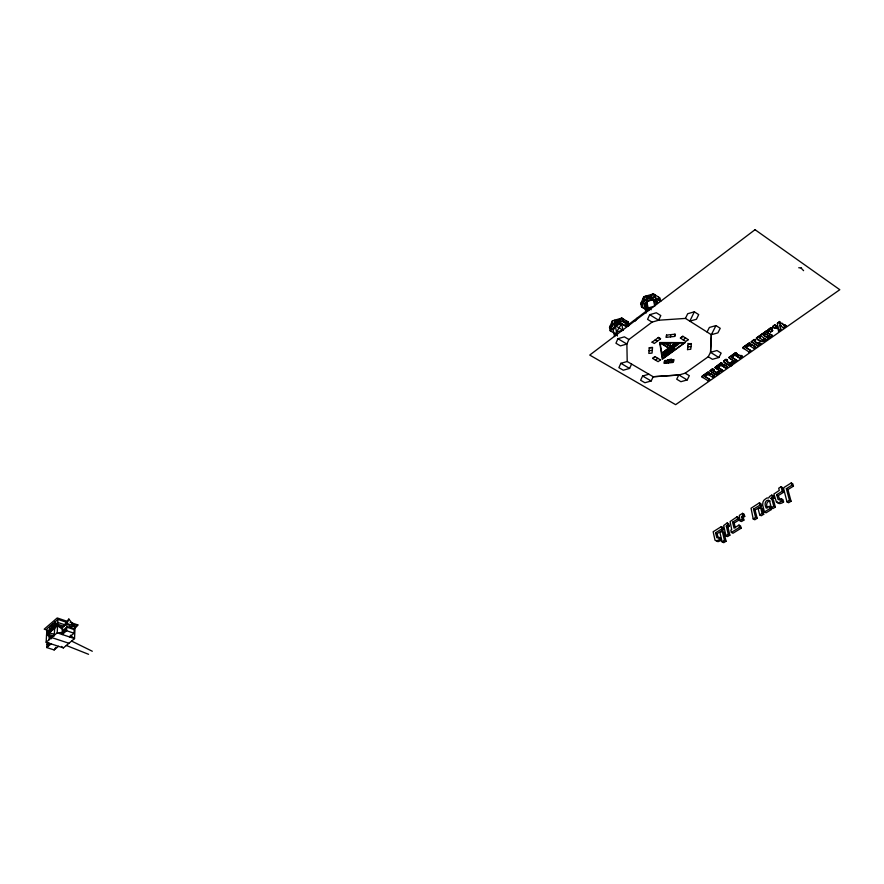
<?xml version="1.0" encoding="UTF-8"?>
<svg xmlns="http://www.w3.org/2000/svg" width="884" height="884" viewBox="0 0 884 884"><rect width="100%" height="100%" fill="white"/><g stroke="black" fill="none" stroke-linecap="round" stroke-linejoin="round"><path stroke-width="1.33" d="M803.589 270.659L801.147 268.15M772.273 335.489L766.87 332.351L772.273 335.489L764.351 341.047L762.052 341.71L756.406 338.351L758.969 336.053C762.45 336.506 757.577 338.881 760.339 336.948M710.603 352.407L711.344 334.716L715.963 325.588L720.228 328.296L717.896 332.859L711.344 334.716L685.443 318.406L658.646 320.229L652.049 322.13L628.889 339.522L626.878 344.042L627.209 361.512L653.199 376.739L678.934 375.026L685.155 373.203L708.25 356.738L710.504 352.34L711.344 334.716M777.456 323.599L779.6 321.5L779.931 323.666L782.075 323.422L784.064 325.367L785.257 325.179M70.764 635.143L69.604 636.966L74.057 633.231L74.389 626.071L68.841 619.065L62.543 627.331L62.178 634.502L66.609 630.745L66.974 623.563L68.841 619.065M616.347 335.379L616.524 332.008L621.629 323.721L626.082 326.417L628.646 325.975M760.295 335.113L762.793 333.356C766.152 333.743 761.71 336.064 764.174 334.251M763.29 335.08L766.892 337.423L769.036 335.909L763.831 332.914L766.34 330.848L767.721 331.754L766.914 332.528M66.543 622.325L57.924 619.408L57.195 632.845L46.134 642.259L63.416 647.906L74.532 638.613L75.162 625.242L71.471 623.994M52.819 629.751L53.162 623.507M54.267 635.331L55.007 621.916M650.359 295.587L653.475 293.886L654.226 297.157L660.746 301.267L659.994 298.007L653.475 293.886L643.839 296.704L644.58 299.974L646.657 301.278L653.243 299.367L654.779 306.041L648.171 307.964L646.094 312.77L646.712 301.51L653.53 299.543M49.029 639.795L49.802 626.402M51.283 631.066L51.637 624.822M46.134 642.259L46.918 628.878L57.924 619.408M48.708 642.513L46.974 643.983L46.764 647.552L54.156 649.95L58.51 646.303M666.26 337.213L666.481 334.992M666.414 337.323L666.68 335.102L674.934 334.196L674.658 336.439L666.37 337.312M664.204 363.269L664.414 361.136M672.437 362.506L672.68 360.363L664.613 361.236L664.381 363.368L672.47 362.495M665.144 362.584L665.354 360.451M665.343 362.694L665.553 360.562L673.641 359.678L673.365 361.832L665.265 362.683M670.558 336.881L670.79 334.66M668.414 362.937L668.635 360.805M669.354 362.263L669.575 360.131M674.801 336.296L675.033 334.075M672.569 362.363L672.801 360.23M673.509 361.689L673.741 359.545M687.52 349.611L688.161 344.141L691.399 343.788L690.758 349.268L687.476 349.6M613.606 327.301L613.187 329.898L614.557 336.539L616.524 332.008L623.01 330.262L621.585 323.5L614.457 322.108L619.894 320.527M645.011 303.322L644.569 305.974L646.657 301.278L648.779 310.649M729.035 357.235L729.422 358.241L734.936 361.666L736.692 360.23L731.709 357.114L734.836 354.904L739.875 358.208L742.449 356.197L739.831 358.031M618.911 319.654L621.817 318.107L622.502 321.367L629.032 325.323L628.336 322.074L621.817 318.107L612.38 320.848L609.529 327.511L610.203 330.76L615.253 333.765M621.629 323.721L615.187 325.588L613.231 330.119L615.142 325.356L621.585 323.5L626.082 326.417L646.966 310.571M617.916 338.705L615.949 343.235L620.424 345.887L626.878 344.042L617.916 338.705L624.413 336.848L628.889 339.522M627.673 323.588L628.336 322.074L625.739 321.599M645.674 309.433L641.519 306.858L640.789 303.599L643.839 296.704L647.95 296.295M641.519 306.858L644.58 299.974L654.226 297.157L650.182 300.251M646.712 301.51L644.613 306.207L651.221 309.765M627.209 361.512L620.855 363.313L618.899 367.667L623.286 370.208L629.618 368.429L631.596 364.086M649.696 314.693L658.646 320.229L660.801 315.555L656.326 312.77L649.696 314.693L647.574 319.367L652.049 322.13M776.329 325.887L775.533 326.45L776.329 325.887L774.903 324.815L772.87 326.251L773.312 327.467M772.793 326.682L774.903 324.815M648.922 374.23L642.613 375.998L640.613 380.253L644.9 382.739L651.176 380.982L653.199 376.739L678.824 374.96L687.199 379.943L689.343 375.7L685.155 373.203M673.221 350.55L674.536 349.125L672.393 350.086M685.443 318.406L687.686 313.732L694.338 311.82L698.703 314.605L696.426 319.268L689.807 321.157L694.338 311.82M678.824 374.96L676.713 379.214L680.901 381.7L687.199 379.943M660.525 338.826L658.359 337.5M707.078 332.03L709.366 327.467L715.963 325.588M718.858 357.512L721.145 353.125L716.968 350.528L710.504 352.34L718.858 357.512L712.427 359.313L708.25 356.738M49.029 643.928L46.764 647.552L51.095 643.884L46.974 643.983M62.178 634.502L66.786 627.143L74.389 626.071L66.974 623.563L62.543 627.331L57.582 625.662L46.554 635.11L51.504 636.745L51.383 638.778L49.46 637.309M54.156 649.95L55.858 647.254M49.438 632.635L51.36 629.629M635.353 320.98L637.508 317.743M751.334 341.589L757.477 345.666L760.804 343.533L757.522 345.832L751.378 341.765L754.151 339.445C757.798 339.997 752.317 342.462 755.533 340.34M751.378 341.765L754.196 339.622L755.577 340.506M798.749 267.742L801.501 267.985M658.315 337.577L652.138 342.163M75.018 628.237L77.88 624.955L70.134 622.325M717.609 367.048L722.648 370.286L720.858 371.534L714.946 367.633L721.101 362.76C727.322 364.142 708.559 371.402 722.482 363.611M720.858 371.534L714.946 367.446L721.145 362.937L722.526 363.788M743.864 348.749L743.002 348.064L743.267 347.125L749.289 342.87C755.544 344.351 736.372 351.744 750.671 343.754M729.145 365.523C739.19 366.451 716.858 363.976 726.029 359.291L727.455 360.318L726.438 361.026L729.687 363.534L731.676 362.131L733.643 362.374L731.632 361.965L729.687 363.534M618.015 322.804L620.888 320.24M651.519 296.958L649.574 298.682L645.917 298.007L651.475 296.394M643.011 307.787L642.281 304.516L640.789 303.599L642.69 301.941M46.741 631.883L57.758 622.424L65.184 624.922M74.919 627.452L77.88 624.955M613.419 324.538L609.529 327.511L611.021 328.395M621.817 318.107L617.452 321.235M640.789 303.599L643.795 301.289M647.884 298.162L653.475 293.886M614.093 327.787L610.203 330.76L613.054 324.108L612.38 320.848M625.397 324.306L628.336 322.074M656.956 300.317L658.978 298.77M660.447 338.937L654.304 343.467L651.983 342.13M652.613 358.285L655.033 356.517M680.337 337.986L682.813 336.163M655.431 360.075L657.851 358.307M683.155 339.832L685.63 338.019M671.442 349.512L673.641 347.898M671.785 349.721L674.138 348.208M671.939 349.81L674.448 348.395L672.249 349.998M660.602 359.843L658.105 361.666L652.757 358.473L655.166 356.716L660.514 359.91M688.382 339.611L685.818 341.467L680.481 338.174L682.956 336.362L688.293 339.666M709.388 372.838C695.62 380.54 714.195 373.335 707.996 371.998L702.205 376.087L701.973 376.982L702.835 377.645M714.084 369.733L712.659 368.716L710.007 370.937L716.173 374.827L719.322 372.617L717.907 371.6L716.526 372.562L712.913 370.363L714.051 369.556L712.913 370.363M736.781 353.545C734.991 355.081 738.405 352.915 735.4 352.683L728.98 357.688L734.936 361.666M772.174 328.605L770.793 327.71L767.92 329.887L770.737 332.03L772.649 330.682L770.981 329.456L772.174 328.605L770.981 329.456M702.25 376.252L708.04 372.175L709.432 373.015M710.195 370.661L712.659 368.716M723.83 361.037L726.073 359.457L727.455 360.318M729.377 357.125L735.444 352.849L736.825 353.722M750.715 343.931L749.345 343.047L742.914 347.511M760.395 337.113L759.013 336.229L756.361 337.887M760.339 335.29L762.848 333.522L764.218 334.417M763.886 332.782L766.384 331.025L767.765 331.92M768.218 329.732L770.848 327.887L772.218 328.782M779.655 321.677L777.423 323.102M726.438 361.026L727.41 360.142M763.831 332.914L769.036 335.909M766.87 332.351L767.721 331.754M731.709 357.114L734.88 355.081L739.875 358.208M709.045 374.96L710.813 373.711L714.427 376.043L712.659 377.291L709.09 375.125L710.858 373.877L714.427 376.043M722.117 365.755L723.919 364.495L727.477 366.694L725.731 368.12L722.117 365.755L725.731 368.12M750.251 345.964L752.096 344.672L755.698 347.114L753.853 348.406L750.306 346.141L752.14 344.837L755.698 347.114M722.162 365.932L723.963 364.672L727.521 366.871M768.152 330.207L770.682 331.854L772.594 330.517M736.052 354.053L742.505 356.363M754.339 341.169L757.953 343.489L759.378 342.484L760.804 343.533M763.235 334.903L766.837 337.246L768.992 335.732M784.064 325.367L784.804 324.793L786.152 325.765L783.213 327.82L780.075 324.903L780.671 329.61L778.506 331.124L780.616 329.434M712.957 370.529L716.57 372.739L717.952 371.777L719.322 372.617M736.096 354.23L740.317 356.075L741.079 355.335M754.395 341.346L757.997 343.655L759.378 342.484M762.98 340.031L764.98 338.55L762.527 339.754M709.576 379.247L707.852 380.661L709.576 379.247L704.57 376.23M714.382 375.877L712.659 377.291M710.206 371.048L716.128 374.65L719.278 372.44M720.814 371.368L722.604 370.109M725.687 367.954L727.477 366.694M733.687 362.539L731.731 363.91L729.83 363.633L731.687 363.744L733.643 362.374M734.891 361.501L736.692 360.23M750.649 350.451L748.847 351.909L750.649 350.451L745.665 347.29M755.654 346.937L753.853 348.406M772.229 335.312C767.92 339.655 760.969 344.727 756.406 338.351M783.832 492.123L782.263 491.239L776.693 494.708L778.274 495.592L783.832 492.123L782.627 487.648L781.058 486.752L778.705 488.222L779.29 490.421L773.898 494.034L776.528 502.388L778.892 502.664L782.009 501.118L783.589 501.99C781.832 503.482 777.909 504.808 777.069 501.725M723.477 529.671L721.896 528.842L715.543 532.798L717.134 533.616L723.477 529.671L722.946 527.417L721.355 526.588L713.156 531.77L715.034 540.268L716.327 540.886L719.62 539.682L721.211 540.5L717.918 541.693L716.184 540.422M729.278 526.057L728.736 523.803L727.156 522.963L723.687 525.527L725.952 535.77L727.543 536.599L729.864 535.163L727.886 526.93L726.305 526.102L727.698 525.229L729.278 526.057L727.886 526.93M739.168 519.914L738.615 517.648L737.035 516.797L730.107 521.549L731.698 529.604L730.803 530.146L731.355 532.422L732.946 533.262L741.124 528.212L740.56 525.925L738.969 525.085L734.029 528.157L732.582 522.19L737.587 519.074L739.168 519.914L734.162 523.019L732.582 522.19M744.726 516.455L744.162 514.19L742.582 513.339L739.311 515.383L739.919 520.709L741.499 521.549L743.897 520.068L743.234 517.383L741.654 516.543L743.146 515.604L744.726 516.455L743.234 517.383M761.566 505.979L760.98 503.703L759.4 502.841L751.057 508.234L753.19 518.93L754.781 519.781L757.179 518.3L755.069 510.024L753.488 509.162L759.986 505.118L761.566 505.979L755.069 510.024M773.953 498.267L773.356 495.99L771.776 495.106L769.423 496.587L768.958 497.847L766.793 498.057L764.384 499.791A5.017 3.613 -58.1 0 0 762.925 502.256L762.671 505.018L764.461 511.958L766.052 512.819L771.456 509.482L770.859 507.184L769.279 506.311L766.284 508.167C764.561 505.46 764.284 500.3 768.472 500.101L769.588 501.084L771.323 507.714L772.903 508.587L775.334 507.084L773.588 500.454L770.914 498.311L772.373 497.394L773.953 498.267L772.483 499.184M793.456 486.145L792.826 483.857L791.246 482.951L784.351 487.261L783.589 488.521L787.003 501.88L788.594 502.764L791.058 501.239L787.909 489.592L786.329 488.708L791.876 485.25L793.456 486.145L787.909 489.592M722.283 531.24L719.974 532.676L722.14 541.87L723.731 542.688L726.051 541.251L723.863 532.069L722.283 531.24L724.46 540.433L726.051 541.251M760.594 507.482L758.196 508.963L759.71 514.897L761.301 515.759L763.699 514.267L762.174 508.344L760.594 507.482L762.107 513.416L763.699 514.267M739.919 520.709L742.306 519.217L743.897 520.068M721.211 540.5L720.67 538.234L719.09 537.406L716.802 537.704L715.543 532.798M783.589 501.99L782.97 499.692L781.39 498.808L778.185 499.747L776.693 494.708M725.952 535.77L728.272 534.334L729.864 535.163M731.355 532.422L739.532 527.372L741.124 528.212M753.19 518.93L755.588 517.449L757.179 518.3M759.71 514.897L762.107 513.416M764.461 511.958L769.876 508.609L771.456 509.482M771.323 507.714L773.754 506.212L775.334 507.084M722.14 541.87L724.46 540.433M787.003 501.88L789.478 500.355L791.058 501.239M777.412 323.422L777.821 326.771L775.533 326.45M779.931 323.666L782.031 323.246L784.009 325.19M622.502 321.367L613.054 324.108L615.142 325.356L617.364 336.031M780.671 329.61L780.119 325.08L781.323 325.599M655.121 299.245L656.934 298.891M615.717 320.439L617.949 320.163M772.771 326.771C773.566 329.334 784.727 328.494 774.008 327.787M649.265 347.721L652.514 347.368M691.387 343.544L688.139 343.898L687.995 343.312M649.055 350.694L652.293 350.34M687.84 346.882L691.078 346.528M671.807 359.39L669.464 359.644A11.525 7.238 -14.4 0 0 667.718 359.744M770.052 500.974C766.572 501.062 765.776 505.317 767.555 507.836M52.896 628.314L54.664 628.159M62.278 632.447L57.195 632.845L74.532 638.613L70.676 635.662M661.243 343.323C665.332 343.456 670.061 345.114 671.31 349.434M51.648 637.563L68.952 643.276M49.206 632.701L54.145 634.336M54.046 636.126L46.642 633.684L57.659 624.237L63.858 626.314M46.775 630.027L44.2 629.165L57.217 617.949L67.549 621.452M74.057 633.231L66.609 630.745L62.366 630.911L66.786 627.143L74.223 629.64L66.974 623.563M66.322 645.475L88.566 654.304M780.307 500.863L778.274 495.592M71.593 641.077L92.301 651.243M620.855 363.313L629.618 368.429M642.613 375.998L651.176 380.982M615.187 325.588L623.01 330.262M707.852 380.661L701.929 376.816M704.614 376.407L709.62 379.424M655.21 339.898L657.365 341.202M623.275 321.688L625.342 322.936M658.381 337.39L660.547 338.716M717.653 367.214L722.648 370.286M731.753 357.291L736.748 360.407M653.243 299.367L657.696 302.162L656.26 304.218L653.298 299.588L657.74 302.394L655.873 300.151M748.847 351.909L742.958 347.887M745.709 347.456L750.693 350.628M759.312 337.666L762.583 339.92M760.56 335.699L765.025 338.727M771.025 329.622L772.649 330.682M775.489 326.273L777.821 326.771M61.493 646.447L63.416 647.906M57.582 625.662L62.444 629.375M726.394 360.86L729.643 363.357M729.189 365.7L723.631 361.258M770.914 498.311L772.008 499.582L773.754 506.212M729.786 363.457L730.493 364.783M786.152 325.765L783.213 327.82M791.246 482.951L791.876 485.25M786.329 488.708L789.478 500.355M781.058 486.752L782.263 491.239M781.39 498.808L782.009 501.118M771.776 495.106L772.373 497.394M769.279 506.311L769.876 508.609M759.4 502.841L759.986 505.118M753.488 509.162L755.588 517.449M742.582 513.339L743.146 515.604M741.654 516.543L742.306 519.217M737.035 516.797L737.587 519.074M738.969 525.085L739.532 527.372M734.162 523.019L735.322 527.792M727.156 522.963L727.698 525.229M726.305 526.102L728.272 534.334M721.355 526.588L721.896 528.842M719.09 537.406L719.62 539.682M717.134 533.616L718.162 538.024M658.514 297.068L659.276 300.339M654.967 294.825L655.718 298.096M651.276 294.527L652.027 297.798M646.027 296.063L646.768 299.333M643.143 298.273L643.872 301.543M643.828 302.715L646.094 312.77M641.486 302.03L642.215 305.3M626.855 321.179L627.552 324.428M623.297 319.013L623.994 322.273M619.662 318.737L620.347 321.986M614.524 320.229L615.198 323.478M611.728 322.373L612.402 325.621M610.181 325.997L610.844 329.246M669.442 359.468L669.464 359.644A11.525 7.238 -14.5 0 1 671.52 359.335M778.019 328.008L778.506 331.124M779.6 321.5L779.876 323.489M687.73 346.395A11.768 7.448 -15.7 0 1 687.697 346.009M670.039 351.224L669.453 352.373L668.746 350.915L669.641 351.047L670.249 349.865L670.868 351.346L670.039 351.224M649.287 347.953L648.823 353.412L652.049 353.07L652.525 347.611L649.287 347.953M671.685 346.395L671.608 348.23C671.939 345.743 674.746 342.649 677.288 344.384L676.459 344.572A5.094 3.238 -15.1 0 0 673.707 346.263L672.536 348.219C680.282 343.92 682.017 341.125 672.437 344.893L671.685 346.395M672.205 348.252L671.707 349.136C671.873 344.462 681.42 339.478 672.205 348.252M755.035 229.696L589.739 355.07L675.641 404.673L839.8 289.709L755.035 229.696M663.232 352.031L663.243 353.501L665.387 352.517L664.624 351.092L664.392 352.473L663.442 351.876L663.674 353.014L663.232 352.031M666.448 349.688L664.945 350.782L665.608 352.362L667.265 351.147L665.685 350.849L666.448 349.688M667.453 348.948L666.724 349.478L667.508 350.97L669.077 349.821L668.271 348.329L667.729 350.274L667.453 348.948M664.79 354.373L663.939 355.003L664.006 356.351L663.331 354.882L664.79 354.373M666.392 352.617L666.392 354.086L668.514 353.059L667.774 351.677L667.542 353.059L666.602 352.462L666.823 353.6L666.392 352.617M665.895 353.567L666.392 354.606L665.718 355.103L664.989 353.688L665.895 353.567M668.823 351.799L668.006 351.478L668.823 351.799M665.486 355.269L664.669 354.937L665.486 355.269M673.343 350.926L662.713 358.672L660.05 342.859L673.343 350.926M684.271 342.959L673.542 350.782L660.249 342.716L684.271 342.959M685.078 342.605L662.26 359.224L659.729 342.539L685.078 342.605M667.718 343.754L666.735 344.196L669.177 345.445L671.453 348.849L670.05 343.622L667.718 343.754"/></g></svg>
